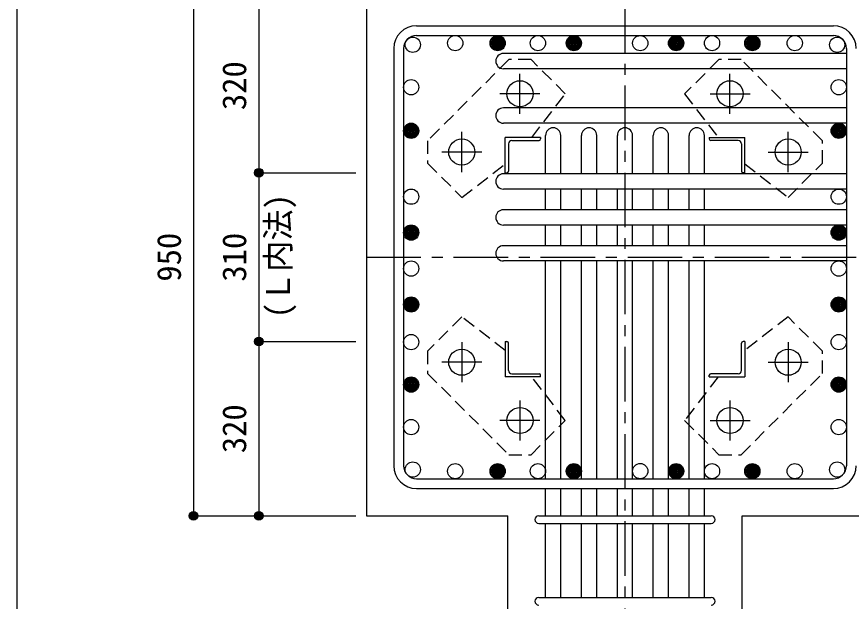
# Model space of a CAD drawing. Units: millimetres at full size, sheet at 1:20. Extents: x -3982 to 3969, y -2797 to 2801.
# Drawn here: x -3982 to -2448, y -1662 to -588 of the extents above; entities that cross this region are included whole.
import ezdxf
from ezdxf.enums import TextEntityAlignment as Align

# ---------------------------------------------------------------- set-up
doc = ezdxf.new("R2010")
doc.units = ezdxf.units.MM
doc.header["$LTSCALE"] = 20
doc.header["$PDMODE"] = 32
doc.header["$PDSIZE"] = 10
doc.linetypes.add('CHAIN1', pattern=[8, 5, -1, 1, -1])
doc.linetypes.add('DASHED1', pattern=[1.8, 1.2, -0.6])
for name, color, linetype in [('6-1_躯体線', 2, 'Continuous'), ('6-2_A.Bolt_', 4, 'Continuous'), ('6-3_柱型主筋', 4, 'Continuous'), ('6-4_フープ', 7, 'Continuous'), ('6-5_梁主筋', 7, 'Continuous'), ('6-6_S.T.P.', 7, 'Continuous'), ('6-9_プレート', 4, 'DASHED1'), ('6-D_寸法', 4, 'Continuous'), ('F-0_枠', 6, 'Continuous')]:
    doc.layers.add(name, color=color, linetype=linetype)
doc.styles.add('ＭＳ ゴシック', font='')
doc.styles.get('ＭＳ ゴシック').set_extended_font_data('MS Gothic')

msp = doc.modelspace()

# ---------------------------------------------------------------- linework, layer by layer
at = {"layer": '6-1_躯体線'}
for p, q in [((-3338.87, -554.67), (-3338.87, -1504.67)), ((-3338.87, -1504.67), (-3079.37, -1504.67)), ((-3079.37, -1904.67), (-3079.37, -1504.67)), ((-2648.37, -1904.67), (-2648.37, -1504.67)), ((-2648.37, -1504.67), (-2388.87, -1504.67))]:
    msp.add_line(p, q, dxfattribs=at)
at = {"layer": '6-2_A.Bolt_', "linetype": 'CHAIN1'}
for p, q in [((-3056.87, -766.37), (-3056.87, -692.87)), ((-2670.87, -766.37), (-2670.87, -692.87)), ((-3020.17, -729.67), (-3093.67, -729.67)), ((-2707.57, -729.67), (-2634.07, -729.67)), ((-3163.87, -873.37), (-3163.87, -799.87)), ((-2563.87, -873.37), (-2563.87, -799.87)), ((-3127.17, -836.67), (-3200.67, -836.67)), ((-2600.57, -836.67), (-2527.07, -836.67)), ((-3163.87, -1185.97), (-3163.87, -1259.47)), ((-2563.87, -1185.97), (-2563.87, -1259.47)), ((-3127.17, -1222.67), (-3200.67, -1222.67)), ((-2600.57, -1222.67), (-2527.07, -1222.67)), ((-3056.87, -1292.97), (-3056.87, -1366.47)), ((-2670.87, -1292.97), (-2670.87, -1366.47)), ((-3020.17, -1329.67), (-3093.67, -1329.67)), ((-2707.57, -1329.67), (-2634.07, -1329.67))]:
    msp.add_line(p, q, dxfattribs=at)
at = {"layer": '6-2_A.Bolt_'}
for p, q in [((-3083.87, -874.67), (-3083.87, -809.67)), ((-3018.87, -809.67), (-3083.87, -809.67)), ((-3018.87, -809.67), (-3018.87, -812.67)), ((-2708.87, -809.67), (-2708.87, -812.67)), ((-2708.87, -809.67), (-2643.87, -809.67)), ((-2643.87, -874.67), (-2643.87, -809.67)), ((-3077.87, -821.67), (-3077.87, -871.67)), ((-3071.87, -815.67), (-3021.87, -815.67)), ((-2655.87, -815.67), (-2705.87, -815.67)), ((-2649.87, -821.67), (-2649.87, -871.67)), ((-3083.87, -874.67), (-3080.87, -874.67)), ((-2643.87, -874.67), (-2646.87, -874.67)), ((-3083.87, -1184.67), (-3080.87, -1184.67)), ((-3083.87, -1184.67), (-3083.87, -1249.67)), ((-3077.87, -1237.67), (-3077.87, -1187.67)), ((-2649.87, -1237.67), (-2649.87, -1187.67)), ((-2643.87, -1184.67), (-2646.87, -1184.67)), ((-2643.87, -1184.67), (-2643.87, -1249.67)), ((-3018.87, -1249.67), (-3083.87, -1249.67)), ((-3071.87, -1243.67), (-3021.87, -1243.67)), ((-3018.87, -1249.67), (-3018.87, -1246.67)), ((-2708.87, -1249.67), (-2708.87, -1246.67)), ((-2708.87, -1249.67), (-2643.87, -1249.67)), ((-2655.87, -1243.67), (-2705.87, -1243.67))]:
    msp.add_line(p, q, dxfattribs=at)
at = {"layer": '6-2_A.Bolt_', "color": 3}
for centre in [(-3056.87, -729.67), (-2670.87, -729.67), (-3163.87, -836.67), (-2563.87, -836.67), (-3163.87, -1222.67), (-2563.87, -1222.67), (-3056.87, -1329.67), (-2670.87, -1329.67)]:
    msp.add_circle(centre, 24, dxfattribs=at)
at = {"layer": '6-2_A.Bolt_'}
for centre, radius, start, end in [((-3021.87, -812.67), 3, 270, 0), ((-2705.87, -812.67), 3, 180, 270), ((-3071.87, -821.67), 6, 90, 180), ((-2655.87, -821.67), 6, 0, 90), ((-3080.87, -871.67), 3, 270, 0), ((-2646.87, -871.67), 3, 180, 270), ((-3080.87, -1187.67), 3, 0, 90), ((-2646.87, -1187.67), 3, 90, 180), ((-3071.87, -1237.67), 6, 180, 270), ((-2655.87, -1237.67), 6, 270, 0), ((-3021.87, -1246.67), 3, 0, 90), ((-2705.87, -1246.67), 3, 90, 180)]:
    msp.add_arc(centre, radius, start, end, dxfattribs=at)
at = {"layer": '6-3_柱型主筋', "color": 3}
for centre in [(-3253.94, -639.6), (-3253.94, -639.6), (-3175.92, -636.67), (-3097.91, -636.67), (-3023.87, -636.67), (-2957.87, -636.67), (-2835.87, -636.76), (-2769.87, -636.67), (-2703.87, -636.67), (-2629.82, -636.67), (-2551.81, -636.67), (-2473.8, -639.6), (-3256.87, -717.62), (-2470.87, -717.62), (-3256.87, -797.67), (-2470.87, -797.67), (-3256.87, -918.67), (-2470.87, -918.67), (-3256.87, -984.67), (-2470.87, -984.67), (-3256.87, -1050.67), (-2470.87, -1050.67), (-3256.87, -1116.67), (-2470.87, -1116.67), (-3256.87, -1185.7), (-2470.87, -1185.7), (-3256.87, -1263.71), (-2470.87, -1263.71), (-3256.87, -1341.73), (-2470.87, -1341.73), (-3253.94, -1419.74), (-3253.94, -1419.74), (-3175.92, -1422.67), (-3097.91, -1422.67), (-3023.87, -1422.67), (-2957.87, -1422.67), (-2835.87, -1422.59), (-2769.87, -1422.67), (-2703.87, -1422.67), (-2629.82, -1422.67), (-2551.81, -1422.67), (-2473.8, -1419.74)]:
    msp.add_circle(centre, 14, dxfattribs=at)
at = {"layer": '6-3_柱型主筋'}
for centre, radius in [((-3097.91, -636.67), 14), ((-3097.91, -636.67), 12.6), ((-3097.91, -636.67), 11.2), ((-3097.91, -636.67), 9.8), ((-3097.91, -636.67), 8.4), ((-2957.87, -636.67), 14), ((-2957.87, -636.67), 12.6), ((-2957.87, -636.67), 11.2), ((-2957.87, -636.67), 9.8), ((-2957.87, -636.67), 8.4), ((-2769.87, -636.67), 14), ((-2769.87, -636.67), 12.6), ((-2769.87, -636.67), 11.2), ((-2769.87, -636.67), 9.8), ((-2769.87, -636.67), 8.4), ((-2629.82, -636.67), 14), ((-2629.82, -636.67), 12.6), ((-2629.82, -636.67), 11.2), ((-2629.82, -636.67), 9.8), ((-2629.82, -636.67), 8.4), ((-3097.91, -636.67), 7), ((-3097.91, -636.67), 5.6), ((-3097.91, -636.67), 4.2), ((-3097.91, -636.67), 2.8), ((-3097.91, -636.67), 1.4), ((-2957.87, -636.67), 7), ((-2957.87, -636.67), 5.6), ((-2957.87, -636.67), 4.2), ((-2957.87, -636.67), 2.8), ((-2957.87, -636.67), 1.4), ((-2769.87, -636.67), 7), ((-2769.87, -636.67), 5.6), ((-2769.87, -636.67), 4.2), ((-2769.87, -636.67), 2.8), ((-2769.87, -636.67), 1.4), ((-2629.82, -636.67), 7), ((-2629.82, -636.67), 5.6), ((-2629.82, -636.67), 4.2), ((-2629.82, -636.67), 2.8), ((-2629.82, -636.67), 1.4), ((-3256.87, -797.67), 14), ((-3256.87, -797.67), 12.6), ((-3256.87, -797.67), 11.2), ((-3256.87, -797.67), 9.8), ((-3256.87, -797.67), 8.4), ((-3256.87, -797.67), 7), ((-3256.87, -797.67), 5.6), ((-3256.87, -797.67), 4.2), ((-3256.87, -797.67), 2.8), ((-3256.87, -797.67), 1.4), ((-2470.87, -797.67), 14), ((-2470.87, -797.67), 12.6), ((-2470.87, -797.67), 11.2), ((-2470.87, -797.67), 9.8), ((-2470.87, -797.67), 8.4), ((-2470.87, -797.67), 7), ((-2470.87, -797.67), 5.6), ((-2470.87, -797.67), 4.2), ((-2470.87, -797.67), 2.8), ((-2470.87, -797.67), 1.4), ((-3256.87, -984.67), 14), ((-3256.87, -984.67), 12.6), ((-3256.87, -984.67), 11.2), ((-3256.87, -984.67), 9.8), ((-3256.87, -984.67), 8.4), ((-3256.87, -984.67), 7), ((-3256.87, -984.67), 5.6), ((-3256.87, -984.67), 4.2), ((-2470.87, -984.67), 14), ((-2470.87, -984.67), 12.6), ((-2470.87, -984.67), 11.2), ((-2470.87, -984.67), 9.8), ((-2470.87, -984.67), 8.4), ((-2470.87, -984.67), 7), ((-2470.87, -984.67), 5.6), ((-2470.87, -984.67), 4.2), ((-3256.87, -984.67), 2.8), ((-3256.87, -984.67), 1.4), ((-2470.87, -984.67), 2.8), ((-2470.87, -984.67), 1.4), ((-3256.87, -1116.67), 14), ((-3256.87, -1116.67), 12.6), ((-2470.87, -1116.67), 14), ((-2470.87, -1116.67), 12.6), ((-3256.87, -1116.67), 11.2), ((-3256.87, -1116.67), 9.8), ((-3256.87, -1116.67), 8.4), ((-3256.87, -1116.67), 7), ((-3256.87, -1116.67), 5.6), ((-3256.87, -1116.67), 4.2), ((-3256.87, -1116.67), 2.8), ((-3256.87, -1116.67), 1.4), ((-2470.87, -1116.67), 11.2), ((-2470.87, -1116.67), 9.8), ((-2470.87, -1116.67), 8.4), ((-2470.87, -1116.67), 7), ((-2470.87, -1116.67), 5.6), ((-2470.87, -1116.67), 4.2), ((-2470.87, -1116.67), 2.8), ((-2470.87, -1116.67), 1.4), ((-3256.87, -1263.71), 14), ((-3256.87, -1263.71), 12.6), ((-3256.87, -1263.71), 11.2), ((-3256.87, -1263.71), 9.8), ((-3256.87, -1263.71), 8.4), ((-3256.87, -1263.71), 7), ((-2470.87, -1263.71), 14), ((-2470.87, -1263.71), 12.6), ((-2470.87, -1263.71), 11.2), ((-2470.87, -1263.71), 9.8), ((-2470.87, -1263.71), 8.4), ((-2470.87, -1263.71), 7), ((-3256.87, -1263.71), 5.6), ((-3256.87, -1263.71), 4.2), ((-3256.87, -1263.71), 2.8), ((-3256.87, -1263.71), 1.4), ((-2470.87, -1263.71), 5.6), ((-2470.87, -1263.71), 4.2), ((-2470.87, -1263.71), 2.8), ((-2470.87, -1263.71), 1.4), ((-3097.91, -1422.67), 14), ((-3097.91, -1422.67), 12.6), ((-2957.87, -1422.67), 14), ((-2957.87, -1422.67), 12.6), ((-2769.87, -1422.67), 14), ((-2769.87, -1422.67), 12.6), ((-2629.82, -1422.67), 14), ((-2629.82, -1422.67), 12.6), ((-3097.91, -1422.67), 11.2), ((-3097.91, -1422.67), 9.8), ((-3097.91, -1422.67), 8.4), ((-3097.91, -1422.67), 7), ((-3097.91, -1422.67), 5.6), ((-3097.91, -1422.67), 4.2), ((-3097.91, -1422.67), 2.8), ((-3097.91, -1422.67), 1.4), ((-2957.87, -1422.67), 11.2), ((-2957.87, -1422.67), 9.8), ((-2957.87, -1422.67), 8.4), ((-2957.87, -1422.67), 7), ((-2957.87, -1422.67), 5.6), ((-2957.87, -1422.67), 4.2), ((-2957.87, -1422.67), 2.8), ((-2957.87, -1422.67), 1.4), ((-2769.87, -1422.67), 11.2), ((-2769.87, -1422.67), 9.8), ((-2769.87, -1422.67), 8.4), ((-2769.87, -1422.67), 7), ((-2769.87, -1422.67), 5.6), ((-2769.87, -1422.67), 4.2), ((-2769.87, -1422.67), 2.8), ((-2769.87, -1422.67), 1.4), ((-2629.82, -1422.67), 11.2), ((-2629.82, -1422.67), 9.8), ((-2629.82, -1422.67), 8.4), ((-2629.82, -1422.67), 7), ((-2629.82, -1422.67), 5.6), ((-2629.82, -1422.67), 4.2), ((-2629.82, -1422.67), 2.8), ((-2629.82, -1422.67), 1.4)]:
    msp.add_circle(centre, radius, dxfattribs=at)
at = {"layer": '6-4_フープ'}
for p, q in [((-3246.87, -604.67), (-2480.87, -604.67)), ((-3246.87, -622.67), (-2480.87, -622.67)), ((-3288.87, -646.67), (-3288.87, -1412.67)), ((-3270.87, -646.67), (-3270.87, -1412.67)), ((-2456.87, -646.67), (-2456.87, -1412.67)), ((-3246.87, -1436.67), (-2480.87, -1436.67)), ((-3246.87, -1454.67), (-2480.87, -1454.67))]:
    msp.add_line(p, q, dxfattribs=at)
for centre, radius, start, end in [((-3246.87, -646.67), 42, 90, 180), ((-2480.87, -646.67), 42, 0, 90), ((-3246.87, -646.67), 24, 90, 180), ((-2480.87, -646.67), 24, 0, 90), ((-3246.87, -1412.67), 42, 180, 270), ((-3246.87, -1412.67), 24, 180, 270), ((-2480.87, -1412.67), 42, 270, 0), ((-2480.87, -1412.67), 24, 270, 0)]:
    msp.add_arc(centre, radius, start, end, dxfattribs=at)
at = {"layer": '6-5_梁主筋'}
for p, q in [((-2456.87, -655.6), (-3087.37, -655.6)), ((-2456.87, -683.6), (-3087.37, -683.6)), ((-2456.87, -755.67), (-3087.37, -755.67)), ((-2456.87, -783.67), (-3087.37, -783.67)), ((-3009.87, -876.67), (-3009.87, -806.17)), ((-2981.87, -876.67), (-2981.87, -806.17)), ((-2943.87, -876.67), (-2943.87, -806.17)), ((-2915.87, -876.67), (-2915.87, -806.17)), ((-2877.87, -876.67), (-2877.87, -806.17)), ((-2849.87, -876.67), (-2849.87, -806.17)), ((-2811.87, -876.67), (-2811.87, -806.17)), ((-2783.87, -876.67), (-2783.87, -806.17)), ((-2745.87, -876.67), (-2745.87, -806.17)), ((-2717.87, -876.67), (-2717.87, -806.17)), ((-2456.87, -876.67), (-3087.37, -876.67)), ((-2456.87, -904.67), (-3087.37, -904.67)), ((-3009.87, -942.67), (-3009.87, -904.67)), ((-2981.87, -942.67), (-2981.87, -904.67)), ((-2943.87, -942.67), (-2943.87, -904.67)), ((-2915.87, -942.67), (-2915.87, -904.67)), ((-2877.87, -942.67), (-2877.87, -904.67)), ((-2849.87, -942.67), (-2849.87, -904.67)), ((-2811.87, -942.67), (-2811.87, -904.67)), ((-2783.87, -942.67), (-2783.87, -904.67)), ((-2745.87, -942.67), (-2745.87, -904.67)), ((-2717.87, -942.67), (-2717.87, -904.67)), ((-2456.87, -942.67), (-3087.37, -942.67)), ((-2456.87, -970.67), (-3087.37, -970.67)), ((-3009.87, -1008.67), (-3009.87, -970.67)), ((-2981.87, -1008.67), (-2981.87, -970.67)), ((-2943.87, -1008.67), (-2943.87, -970.67)), ((-2915.87, -1008.67), (-2915.87, -970.67)), ((-2877.87, -1008.67), (-2877.87, -970.67)), ((-2849.87, -1008.67), (-2849.87, -970.67)), ((-2811.87, -1008.67), (-2811.87, -970.67)), ((-2783.87, -1008.67), (-2783.87, -970.67)), ((-2745.87, -1008.67), (-2745.87, -970.67)), ((-2717.87, -1008.67), (-2717.87, -970.67)), ((-2456.87, -1008.67), (-3087.37, -1008.67)), ((-2456.87, -1036.67), (-3087.37, -1036.67)), ((-3009.87, -1436.67), (-3009.87, -1036.67)), ((-2981.87, -1436.67), (-2981.87, -1036.67)), ((-2943.87, -1436.67), (-2943.87, -1036.67)), ((-2915.87, -1436.67), (-2915.87, -1036.67)), ((-2877.87, -1436.67), (-2877.87, -1036.67)), ((-2849.87, -1436.67), (-2849.87, -1036.67)), ((-2811.87, -1436.67), (-2811.87, -1036.67)), ((-2783.87, -1436.67), (-2783.87, -1036.67)), ((-2745.87, -1436.67), (-2745.87, -1036.67)), ((-2717.87, -1436.67), (-2717.87, -1036.67)), ((-3009.87, -1504.67), (-3009.87, -1454.67)), ((-2981.87, -1504.67), (-2981.87, -1454.67)), ((-2943.87, -1504.67), (-2943.87, -1454.67)), ((-2915.87, -1504.67), (-2915.87, -1454.67)), ((-2877.87, -1504.67), (-2877.87, -1454.67)), ((-2849.87, -1504.67), (-2849.87, -1454.67)), ((-2811.87, -1504.67), (-2811.87, -1454.67)), ((-2783.87, -1504.67), (-2783.87, -1454.67)), ((-2745.87, -1504.67), (-2745.87, -1454.67)), ((-2717.87, -1504.67), (-2717.87, -1454.67)), ((-3009.87, -1654.67), (-3009.87, -1518.67)), ((-2981.87, -1654.67), (-2981.87, -1518.67)), ((-2943.87, -1654.67), (-2943.87, -1518.67)), ((-2915.87, -1654.67), (-2915.87, -1518.67)), ((-2877.87, -1654.67), (-2877.87, -1518.67)), ((-2849.87, -1654.67), (-2849.87, -1518.67)), ((-2811.87, -1654.67), (-2811.87, -1518.67)), ((-2783.87, -1654.67), (-2783.87, -1518.67)), ((-2745.87, -1654.67), (-2745.87, -1518.67)), ((-2717.87, -1654.67), (-2717.87, -1518.67))]:
    msp.add_line(p, q, dxfattribs=at)
for centre, start, end in [((-3087.37, -669.6), 90, 270), ((-3087.37, -769.67), 90, 270), ((-2995.87, -806.17), 0, 180), ((-2929.87, -806.17), 0, 180), ((-2863.87, -806.17), 0, 180), ((-2797.87, -806.17), 0, 180), ((-2731.87, -806.17), 0, 180), ((-3087.37, -890.67), 90, 270), ((-3087.37, -956.67), 90, 270), ((-3087.37, -1022.67), 90, 270)]:
    msp.add_arc(centre, 14, start, end, dxfattribs=at)
at = {"layer": '6-6_S.T.P.'}
for p, q in [((-3022.37, -1504.67), (-2705.37, -1504.67)), ((-3022.37, -1518.67), (-2705.37, -1518.67)), ((-3022.37, -1654.67), (-2705.37, -1654.67))]:
    msp.add_line(p, q, dxfattribs=at)
for centre, start, end in [((-3022.37, -1511.67), 90, 270), ((-3022.37, -1511.67), 90, 270), ((-3022.37, -1511.67), 90, 270), ((-3022.37, -1511.67), 90, 270), ((-2705.37, -1511.67), 270, 90), ((-2705.37, -1511.67), 270, 90), ((-2705.37, -1511.67), 270, 90), ((-2705.37, -1511.67), 270, 90), ((-3022.37, -1661.67), 90, 270), ((-2705.37, -1661.67), 270, 90)]:
    msp.add_arc(centre, 7, start, end, dxfattribs=at)
at = {"layer": '6-9_プレート'}
for p, q in [((-3036.47, -666.87), (-3077.47, -666.87)), ((-2973.57, -729.77), (-3036.47, -666.87)), ((-3035.05, -809.67), (-2973.57, -729.77)), ((-2501.07, -857.07), (-2501.07, -816.07)), ((-2643.87, -858.49), (-2563.97, -919.97)), ((-2563.97, -919.97), (-2501.07, -857.07)), ((-3163.77, -1139.37), (-3226.67, -1202.27)), ((-3083.87, -1200.85), (-3163.77, -1139.37)), ((-3226.67, -1202.27), (-3226.67, -1243.27)), ((-2692.68, -1249.67), (-2754.17, -1329.57)), ((-2754.17, -1329.57), (-2691.27, -1392.47)), ((-2691.27, -1392.47), (-2650.27, -1392.47))]:
    msp.add_line(p, q, dxfattribs=at)
for points in [[(-3077.47, -666.87), (-3226.67, -816.07), (-3226.67, -857.07), (-3163.77, -919.97), (-3083.87, -858.49)], [(-2501.07, -816.07), (-2650.27, -666.87), (-2691.27, -666.87), (-2754.17, -729.77), (-2692.68, -809.67)], [(-2650.27, -1392.47), (-2501.07, -1243.27), (-2501.07, -1202.27), (-2563.97, -1139.37), (-2643.87, -1200.85)], [(-3226.67, -1243.27), (-3077.47, -1392.47), (-3036.47, -1392.47), (-2973.57, -1329.57), (-3035.05, -1249.67)]]:
    msp.add_lwpolyline(points, dxfattribs=at)
at = {"layer": '6-D_寸法'}
for p, q in [((-3656.89, -554.67), (-3656.89, -1504.67)), ((-3536.89, -554.67), (-3536.89, -874.67)), ((-3536.89, -874.67), (-3358.87, -874.67)), ((-3536.89, -874.67), (-3536.89, -1184.67)), ((-3536.89, -1184.67), (-3358.87, -1184.67)), ((-3536.89, -1184.67), (-3536.89, -1504.67)), ((-3656.89, -1504.67), (-3536.89, -1504.67)), ((-3536.89, -1504.67), (-3358.87, -1504.67)), ((-3536.89, -1504.67), (-3358.87, -1504.67)), ((-3536.89, -1504.67), (-3358.87, -1504.67)), ((-3536.89, -1504.67), (-3358.87, -1504.67)), ((-3536.89, -1504.67), (-3358.87, -1504.67)), ((-3536.89, -1504.67), (-3358.87, -1504.67)), ((-3536.89, -1504.67), (-3358.87, -1504.67)), ((-3536.89, -1504.67), (-3358.87, -1504.67)), ((-3536.89, -1504.67), (-3358.87, -1504.67)), ((-3536.89, -1504.67), (-3358.87, -1504.67))]:
    msp.add_line(p, q, dxfattribs=at)
at = {"layer": '6-D_寸法', "linetype": 'CHAIN1'}
for p, q in [((-2863.87, -554.67), (-2863.87, -1904.67)), ((-3338.87, -1029.67), (-2388.87, -1029.67))]:
    msp.add_line(p, q, dxfattribs=at)
at = {"layer": '6-D_寸法'}
msp.add_lwpolyline([(-3656.89, -1504.67), (-3536.89, -1504.67), (-3358.87, -1504.67)], dxfattribs=at)
msp.add_lwpolyline([(-3656.89, -1504.67), (-3536.89, -1504.67), (-3358.87, -1504.67)], dxfattribs=at)
for centre, radius in [((-3536.89, -874.67), 8), ((-3536.89, -874.67), 7.2), ((-3536.89, -874.67), 6.4), ((-3536.89, -874.67), 5.6), ((-3536.89, -874.67), 4.8), ((-3536.89, -874.67), 4), ((-3536.89, -874.67), 3.2), ((-3536.89, -874.67), 2.4), ((-3536.89, -874.67), 1.6), ((-3536.89, -874.67), 0.8), ((-3536.89, -1184.67), 8), ((-3536.89, -1184.67), 7.2), ((-3536.89, -1184.67), 6.4), ((-3536.89, -1184.67), 5.6), ((-3536.89, -1184.67), 4.8), ((-3536.89, -1184.67), 4), ((-3536.89, -1184.67), 3.2), ((-3536.89, -1184.67), 2.4), ((-3536.89, -1184.67), 1.6), ((-3536.89, -1184.67), 0.8), ((-3656.89, -1504.67), 8), ((-3656.89, -1504.67), 7.2), ((-3656.89, -1504.67), 6.4), ((-3656.89, -1504.67), 5.6), ((-3656.89, -1504.67), 4.8), ((-3656.89, -1504.67), 4), ((-3656.89, -1504.67), 3.2), ((-3656.89, -1504.67), 2.4), ((-3656.89, -1504.67), 1.6), ((-3536.89, -1504.67), 8), ((-3536.89, -1504.67), 7.2), ((-3536.89, -1504.67), 6.4), ((-3536.89, -1504.67), 5.6), ((-3536.89, -1504.67), 4.8), ((-3536.89, -1504.67), 4), ((-3536.89, -1504.67), 3.2), ((-3536.89, -1504.67), 2.4), ((-3536.89, -1504.67), 1.6), ((-3656.89, -1504.67), 0.8), ((-3536.89, -1504.67), 0.8)]:
    msp.add_circle(centre, radius, dxfattribs=at)
at = {"layer": '6-D_寸法', "color": 7}
for p in [(-3536.89, -874.67), (-3536.89, -1184.67), (-3656.89, -1504.67), (-3536.89, -1504.67)]:
    msp.add_point(p, dxfattribs=at)
at = {"layer": 'F-0_枠'}
msp.add_line((-3981.92, 2800.77), (-3981.92, -2796.83), dxfattribs=at)

# ---------------------------------------------------------------- texts
at = {"layer": '6-D_寸法', "style": 'ＭＳ ゴシック'}
for s, p in [('320', (-3546.89, -759.67)), ('950', (-3666.89, -1074.67)), ('310', (-3546.89, -1074.67)), ('320', (-3546.89, -1389.67))]:
    msp.add_text(s, height=43.99, rotation=90, dxfattribs=at).set_placement(p, align=Align.BOTTOM_LEFT)
at = {"layer": '6-D_寸法', "style": 'ＭＳ ゴシック', "width": 0.95}
msp.add_text('(Ｌ内法)', height=43.99, rotation=90, dxfattribs=at).set_placement((-3466.41, -1141.67), align=Align.BOTTOM_LEFT)

doc.saveas('drawing.dxf')
